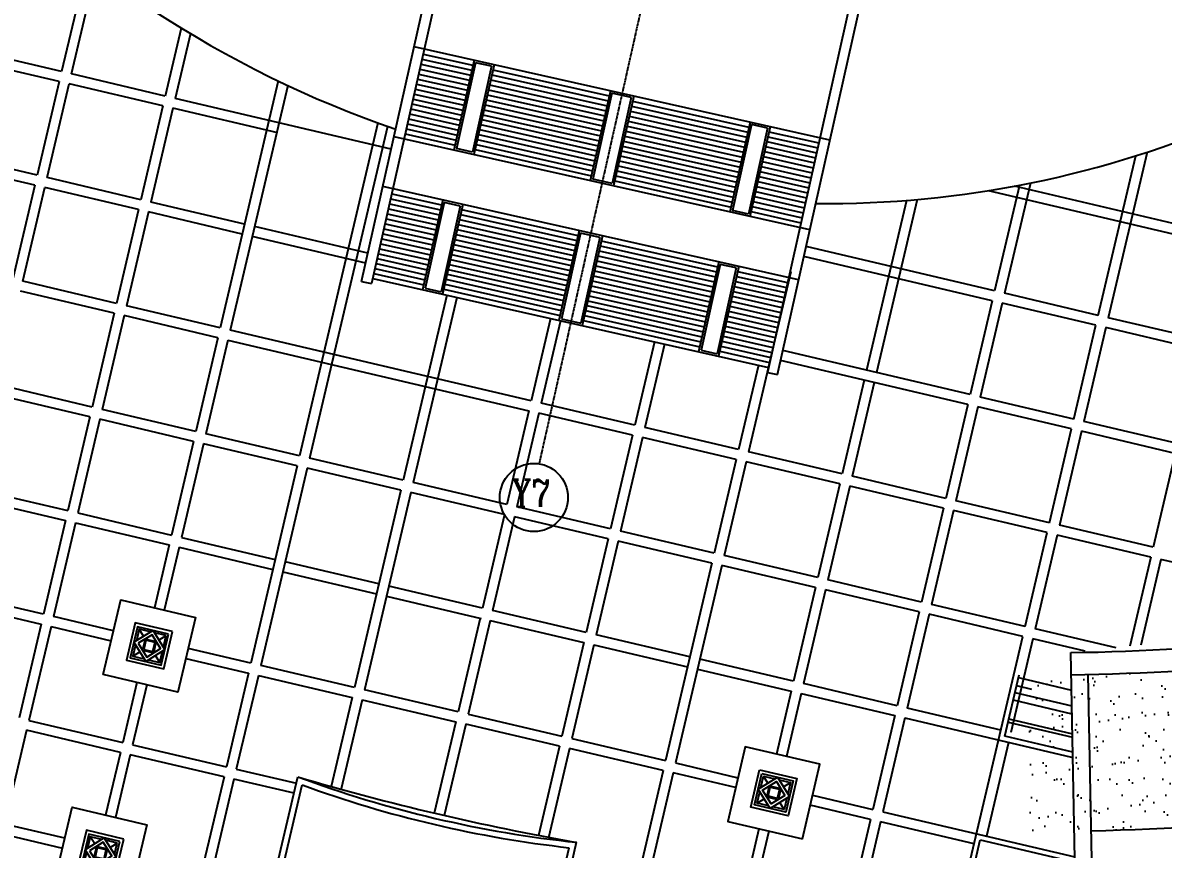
# Model space of a CAD drawing. Header units: millimetres. Extents: x 468001845 to 468595845, y 3387484553 to 3388325553.
# Drawn here: x 468235795 to 468302718, y 3387678996 to 3387727481 of the extents above; entities that cross this region are included whole.
import ezdxf

# ---------------------------------------------------------------- set-up
doc = ezdxf.new("R2010")
doc.units = ezdxf.units.MM
doc.linetypes.add('ACAD_ISO04W100', pattern=[30.5, 24, -3, 0.5, -3])
doc.linetypes.add('CENTER', pattern=[2, 1.25, -0.25, 0.25, -0.25])
for name, color, linetype in [('F-PLANT', 3, 'Continuous'), ('LT1', 151, 'Continuous'), ('PD', 8, 'Continuous'), ('PUB_DIM', 3, 'Continuous'), ('ROAD-XING', 1, 'CENTER'), ('道路', 31, 'Continuous'), ('铺地', 41, 'Continuous')]:
    doc.layers.add(name, color=color, linetype=linetype)
doc.styles.add('ROMANC', font='romanc.shx', dxfattribs={"width": 0.8, "bigfont": 'hztxt.shx'})

# ---------------------------------------------------------------- blocks, each defined once
blk = doc.blocks.new('pudi-2')
for p, q in [((-1806, 4306), (-1042, 3542)), ((1042, 3542), (1806, 4306)), ((-1806, 694), (-1042, 1458)), ((1042, 1458), (1806, 694))]:
    blk.add_line(p, q)
for points in [[(2500, 5000), (2500, 0), (-2500, 0), (-2500, 5000)], [(2083, 4583), (2083, 417), (-2083, 417), (-2083, 4583)], [(0, 417), (-2083, 2500), (0, 4583), (2083, 2500)], [(0, 1006), (-1494, 2500), (0, 3994), (1494, 2500)], [(-747, 1753), (-747, 3247), (747, 3247), (747, 1753)], [(-608, 1892), (-608, 3108), (608, 3108), (608, 1892)]]:
    blk.add_lwpolyline(points, close=True)
for points in [[(-1806, 2778), (-1806, 4306), (-278, 4306)], [(278, 4306), (1806, 4306)], [(1806, 4306), (1806, 2778)], [(-278, 694), (-1806, 694), (-1806, 2222)], [(1806, 2222), (1806, 694), (278, 694)]]:
    blk.add_lwpolyline(points)

msp = doc.modelspace()

# ---------------------------------------------------------------- hatches: boundary and pattern name
at = {"layer": 'F-PLANT'}
h = msp.add_hatch(dxfattribs=at)
h.set_pattern_fill('AR-SAND', color=256, scale=1000, style=0)
h.set_pattern_definition([(37.5, (467719588.9, 3384635274.8), (-62.99336, 1926.8238), [0, -1520, 0, -1700, 0, -1625]), (7.5, (467719589, 3384635274.8), (1769.7767, 2822.146), [0, -820, 0, -1370, 0, -525]), (327.5, (467718358.9, 3384635274.8), (3114.1419, 5.65905), [0, -500, 0, -1800, 0, -2350]), (317.5, (467718359, 3384635274.8), (3006.1266, 877.6756), [0, -250, 0, -1180, 0, -1350])])
h.paths.add_polyline_path([(468324097.2, 3387650922.5), (468323893.5, 3387652484.7), (468323674.5, 3387654049.9), (468323630.8, 3387654303.9, -0.015952), (468312304.1, 3387652857.1, -0.001297), (468312113.5, 3387652755.7), (468312759.7, 3387645868.9, 0.0162346), (468324738.6, 3387647392.2), (468324596, 3387647929.3), (468324319.9, 3387649393.9)])
h.paths.add_polyline_path([(468325521.6, 3387647519.4, 0.0064788), (468330267, 3387648364.2), (468328898.5, 3387655229.3, -0.0067524), (468324138.2, 3387654386), (468324191.6, 3387653755.6), (468324388.1, 3387651792.1), (468324673.7, 3387649968.4), (468325113.1, 3387648351.8)])
h.paths.add_polyline_path([(468310559.2, 3387673786.2, 0.0227636), (468324793.1, 3387675824.9), (468323424.6, 3387682690.1, -0.0233139), (468309489.8, 3387680715.8), (468310143.8, 3387673746.4, 0.0006603)])
h.paths.add_polyline_path([(468294788.7, 3387680048.2, 0.0218944), (468307995.8, 3387680582.2), (468307139, 3387689712.9, -0.0215946), (468294903.7, 3387689218.3)])

# ---------------------------------------------------------------- linework, layer by layer
for p, q in [((468298514.8, 3387630748.6), (468297290.3, 3387690532.4)), ((468299514.6, 3387630769.1), (468298316.8, 3387689249.9))]:
    msp.add_line(p, q, dxfattribs=at)
for centre, radius, start, end in [((468295297.8, 3387831047.4), 140529.1, 270.812383, 281.306382), ((468295297.8, 3387831047.4), 141829.6, 270.815692, 281.306372), ((468295297.8, 3387831047.4), 151000, 271.216859, 291.920056), ((468295332.2, 3387830996.6), 154000, 253.634052, 259.887599)]:
    msp.add_arc(centre, radius, start, end, dxfattribs=at)
at = {"layer": 'LT1'}
for p, q in [((468255680, 3387712310.8), (468260328, 3387733035.2)), ((468260922.7, 3387732945.1), (468256265.5, 3387712179.5)), ((468284434.1, 3387729021.8), (468279488.6, 3387706971.1)), ((468280074.1, 3387706839.8), (468285054, 3387729044.4)), ((468283159.7, 3387720598), (468258765.7, 3387726069)), ((468259154.2, 3387725059.5), (468262081.5, 3387724403)), ((468259219.8, 3387725352.2), (468262147.1, 3387724695.7)), ((468259285.5, 3387725645), (468262212.8, 3387724988.5)), ((468262278.4, 3387725281.2), (468261096.7, 3387720012.1)), ((468262369.3, 3387725137.8), (468261240, 3387720102.9)), ((468263306, 3387724927.7), (468262369.3, 3387725137.8)), ((468259022.9, 3387724474.1), (468261950.2, 3387723817.5)), ((468259088.5, 3387724766.8), (468262015.8, 3387724110.3)), ((468263306, 3387724927.7), (468262176.8, 3387719892.8)), ((468263449.3, 3387725018.6), (468262267.6, 3387719749.5)), ((468263318, 3387724433.1), (468270148.4, 3387722901.2)), ((468263383.7, 3387724725.8), (468270214, 3387723194)), ((468258891.6, 3387723888.6), (468261818.9, 3387723232.1)), ((468258957.2, 3387724181.3), (468261884.5, 3387723524.8)), ((468263186.7, 3387723847.7), (468270017.1, 3387722315.8)), ((468263252.4, 3387724140.4), (468270082.7, 3387722608.5)), ((468258760.3, 3387723303.1), (468261687.6, 3387722646.6)), ((468258825.9, 3387723595.9), (468261753.2, 3387722939.4)), ((468263055.4, 3387723262.2), (468269885.7, 3387721730.3)), ((468263121.1, 3387723554.9), (468269951.4, 3387722023.1)), ((468270279.7, 3387723486.7), (468269097.9, 3387718217.6)), ((468270370.5, 3387723343.3), (468269241.3, 3387718308.4)), ((468271502.4, 3387723089.5), (468270370.5, 3387723343.3)), ((468271502.4, 3387723089.5), (468270373.2, 3387718054.6)), ((468271645.7, 3387723180.3), (468270464, 3387717911.2)), ((468258563.3, 3387722425), (468261490.6, 3387721768.4)), ((468258629, 3387722717.7), (468261556.3, 3387722061.2)), ((468258694.6, 3387723010.4), (468261621.9, 3387722353.9)), ((468262858.5, 3387722384), (468269688.8, 3387720852.1)), ((468262924.1, 3387722676.7), (468269754.4, 3387721144.9)), ((468262989.8, 3387722969.5), (468269820.1, 3387721437.6)), ((468271514.4, 3387722594.9), (468278344.7, 3387721063)), ((468271580.1, 3387722887.6), (468278410.4, 3387721355.7)), ((468258432, 3387721839.5), (468261359.3, 3387721183)), ((468258497.7, 3387722132.2), (468261424.9, 3387721475.7)), ((468262727.2, 3387721798.6), (468269557.5, 3387720266.7)), ((468262792.8, 3387722091.3), (468269623.1, 3387720559.4)), ((468271317.5, 3387721716.7), (468278147.8, 3387720184.8)), ((468271383.1, 3387722009.4), (468278213.4, 3387720477.5)), ((468271448.8, 3387722302.1), (468278279.1, 3387720770.3)), ((468258300.7, 3387721254), (468261228, 3387720597.5)), ((468258366.4, 3387721546.8), (468261293.6, 3387720890.3)), ((468262595.9, 3387721213.1), (468269426.2, 3387719681.2)), ((468262661.5, 3387721505.8), (468269491.8, 3387719974)), ((468271186.2, 3387721131.2), (468278016.5, 3387719599.3)), ((468271251.8, 3387721423.9), (468278082.1, 3387719892.1)), ((468278476.1, 3387721648.4), (468277294.3, 3387716379.3)), ((468278566.9, 3387721505.1), (468277437.7, 3387716470.2)), ((468279503.6, 3387721295), (468278374.4, 3387716260.1)), ((468279647, 3387721385.8), (468278465.2, 3387716116.7)), ((468279503.6, 3387721295), (468278566.9, 3387721505.1)), ((468279581.3, 3387721093.1), (468282508.6, 3387720436.6)), ((468281978, 3387715328.9), (468257583.9, 3387720799.9)), ((468258235.1, 3387720961.3), (468261162.3, 3387720304.8)), ((468262464.6, 3387720627.6), (468269294.9, 3387719095.8)), ((468262530.2, 3387720920.4), (468269360.5, 3387719388.5)), ((468271054.9, 3387720545.8), (468277885.2, 3387719013.9)), ((468271120.5, 3387720838.5), (468277950.8, 3387719306.6)), ((468279450, 3387720507.6), (468282377.3, 3387719851.1)), ((468279515.7, 3387720800.4), (468282442.9, 3387720143.9)), ((468262176.8, 3387719892.8), (468261240, 3387720102.9)), ((468262333.3, 3387720042.2), (468269163.6, 3387718510.3)), ((468262398.9, 3387720334.9), (468269229.2, 3387718803)), ((468270923.6, 3387719960.3), (468277753.9, 3387718428.4)), ((468270989.2, 3387720253), (468277819.5, 3387718721.2)), ((468279318.7, 3387719922.2), (468282246, 3387719265.7)), ((468279384.4, 3387720214.9), (468282311.6, 3387719558.4)), ((468270726.6, 3387719082.1), (468277556.9, 3387717550.2)), ((468270792.3, 3387719374.9), (468277622.6, 3387717843)), ((468270857.9, 3387719667.6), (468277688.2, 3387718135.7)), ((468279121.7, 3387719044), (468282049, 3387718387.5)), ((468279187.4, 3387719336.7), (468282114.7, 3387718680.2)), ((468279253.1, 3387719629.5), (468282180.3, 3387718972.9)), ((468270595.3, 3387718496.7), (468277425.6, 3387716964.8)), ((468270660.9, 3387718789.4), (468277491.3, 3387717257.5)), ((468278990.4, 3387718458.5), (468281917.7, 3387717802)), ((468279056.1, 3387718751.3), (468281983.4, 3387718094.8)), ((468281321.4, 3387712401.6), (468256927.4, 3387717872.6)), ((468270373.2, 3387718054.6), (468269241.3, 3387718308.4)), ((468270529.6, 3387718203.9), (468277360, 3387716672.1)), ((468278859.1, 3387717873.1), (468281786.4, 3387717216.6)), ((468278924.8, 3387718165.8), (468281852.1, 3387717509.3)), ((468257381.6, 3387717155.9), (468260308.9, 3387716499.3)), ((468257447.2, 3387717448.6), (468260374.5, 3387716792.1)), ((468260440.2, 3387717084.8), (468259258.4, 3387711815.7)), ((468278727.8, 3387717287.6), (468281655.1, 3387716631.1)), ((468278793.5, 3387717580.4), (468281720.8, 3387716923.8)), ((468257250.3, 3387716570.4), (468260177.6, 3387715913.9)), ((468257315.9, 3387716863.1), (468260243.2, 3387716206.6)), ((468260531, 3387716941.4), (468259401.8, 3387711906.5)), ((468261467.7, 3387716731.4), (468260338.5, 3387711696.4)), ((468261611.1, 3387716822.2), (468260429.3, 3387711553.1)), ((468261467.7, 3387716731.4), (468260531, 3387716941.4)), ((468261545.4, 3387716529.5), (468268375.8, 3387714997.6)), ((468278374.4, 3387716260.1), (468277437.7, 3387716470.2)), ((468278530.9, 3387716409.5), (468281458.2, 3387715752.9)), ((468278596.5, 3387716702.2), (468281523.8, 3387716045.7)), ((468278662.2, 3387716994.9), (468281589.5, 3387716338.4)), ((468257053.3, 3387715692.2), (468259980.6, 3387715035.7)), ((468257119, 3387715984.9), (468260046.3, 3387715328.4)), ((468257184.6, 3387716277.7), (468260111.9, 3387715621.1)), ((468261414.1, 3387715944), (468268244.5, 3387714412.1)), ((468261479.8, 3387716236.7), (468268310.1, 3387714704.8)), ((468256922, 3387715106.8), (468259849.3, 3387714450.2)), ((468256987.7, 3387715399.5), (468259915, 3387714743)), ((468261217.2, 3387715065.8), (468268047.5, 3387713533.9)), ((468261282.8, 3387715358.5), (468268113.1, 3387713826.7)), ((468261348.5, 3387715651.3), (468268178.8, 3387714119.4)), ((468268441.4, 3387715290.3), (468267259.7, 3387710021.2)), ((468268532.2, 3387715147), (468267403, 3387710112)), ((468269664.1, 3387714893.1), (468268532.2, 3387715147)), ((468256790.7, 3387714521.3), (468259718, 3387713864.8)), ((468256856.4, 3387714814), (468259783.6, 3387714157.5)), ((468261085.9, 3387714480.4), (468267916.2, 3387712948.5)), ((468261151.5, 3387714773.1), (468267981.8, 3387713241.2)), ((468269664.1, 3387714893.1), (468268534.9, 3387709858.2)), ((468269807.5, 3387714983.9), (468268625.7, 3387709714.8)), ((468269676.2, 3387714398.5), (468276506.5, 3387712866.6)), ((468269741.8, 3387714691.2), (468276572.1, 3387713159.3)), ((468256659.4, 3387713935.8), (468259586.7, 3387713279.3)), ((468256725.1, 3387714228.6), (468259652.3, 3387713572)), ((468260954.6, 3387713894.9), (468267784.9, 3387712363)), ((468261020.2, 3387714187.6), (468267850.5, 3387712655.7)), ((468269544.9, 3387713813), (468276375.2, 3387712281.1)), ((468269610.5, 3387714105.7), (468276440.8, 3387712573.9)), ((468256462.5, 3387713057.7), (468259389.7, 3387712401.1)), ((468256528.1, 3387713350.4), (468259455.4, 3387712693.9)), ((468256593.8, 3387713643.1), (468259521, 3387712986.6)), ((468260757.6, 3387713016.7), (468267587.9, 3387711484.8)), ((468260823.3, 3387713309.4), (468267653.6, 3387711777.6)), ((468260888.9, 3387713602.2), (468267719.2, 3387712070.3)), ((468269413.6, 3387713227.6), (468276243.9, 3387711695.7)), ((468269479.2, 3387713520.3), (468276309.5, 3387711988.4)), ((468276637.8, 3387713452), (468275456.1, 3387708182.9)), ((468276728.6, 3387713308.7), (468275599.4, 3387708273.8)), ((468277665.4, 3387713098.6), (468276536.1, 3387708063.7)), ((468277808.7, 3387713189.4), (468276627, 3387707920.3)), ((468277665.4, 3387713098.6), (468276728.6, 3387713308.7)), ((468256331.2, 3387712472.2), (468279554.3, 3387707263.8)), ((468256396.8, 3387712764.9), (468259324.1, 3387712108.4)), ((468260626.3, 3387712431.3), (468267456.6, 3387710899.4)), ((468260692, 3387712724), (468267522.3, 3387711192.1)), ((468269216.6, 3387712349.4), (468276046.9, 3387710817.5)), ((468269282.3, 3387712642.1), (468276112.6, 3387711110.2)), ((468269347.9, 3387712934.8), (468276178.2, 3387711403)), ((468277677.4, 3387712604), (468280604.7, 3387711947.5)), ((468277743.1, 3387712896.7), (468280670.3, 3387712240.2)), ((468255680, 3387712310.8), (468256265.5, 3387712179.5)), ((468259401.8, 3387711906.5), (468260338.5, 3387711696.4)), ((468260495, 3387711845.8), (468267325.3, 3387710313.9)), ((468260560.6, 3387712138.5), (468267391, 3387710606.7)), ((468269085.3, 3387711763.9), (468275915.6, 3387710232)), ((468269151, 3387712056.6), (468275981.3, 3387710524.8)), ((468277480.5, 3387711725.8), (468280407.7, 3387711069.3)), ((468277546.1, 3387712018.5), (468280473.4, 3387711362)), ((468277611.8, 3387712311.3), (468280539, 3387711654.7)), ((468268954, 3387711178.5), (468275784.3, 3387709646.6)), ((468269019.6, 3387711471.2), (468275850, 3387709939.3)), ((468277349.1, 3387711140.3), (468280276.4, 3387710483.8)), ((468277414.8, 3387711433.1), (468280342.1, 3387710776.6)), ((468268822.7, 3387710593), (468275653, 3387709061.1)), ((468268888.3, 3387710885.7), (468275718.7, 3387709353.9)), ((468277217.8, 3387710554.9), (468280145.1, 3387709898.4)), ((468277283.5, 3387710847.6), (468280210.8, 3387710191.1)), ((468267403, 3387710112), (468268534.9, 3387709858.2)), ((468268691.4, 3387710007.5), (468275521.7, 3387708475.7)), ((468268757, 3387710300.3), (468275587.4, 3387708768.4)), ((468277020.9, 3387709676.7), (468279948.2, 3387709020.2)), ((468277086.5, 3387709969.4), (468280013.8, 3387709312.9)), ((468277152.2, 3387710262.2), (468280079.5, 3387709605.6)), ((468276889.6, 3387709091.2), (468279816.9, 3387708434.7)), ((468276955.2, 3387709384), (468279882.5, 3387708727.5)), ((468276758.3, 3387708505.8), (468279685.6, 3387707849.3)), ((468276823.9, 3387708798.5), (468279751.2, 3387708142)), ((468275599.4, 3387708273.8), (468276536.1, 3387708063.7)), ((468276692.6, 3387708213.1), (468279619.9, 3387707556.5)), ((468279488.6, 3387706971.1), (468280074.1, 3387706839.8))]:
    msp.add_line(p, q, dxfattribs=at)
at = {"layer": 'PD'}
for p, q in [((468239570.8, 3387730973.4), (468238074.9, 3387724615.6)), ((468238659, 3387724478.3), (468240093.6, 3387730575.7)), ((468245096.8, 3387727170.9), (468244159.1, 3387723185.5)), ((468245636.2, 3387726843.9), (468244743.2, 3387723048.3)), ((468238074.9, 3387724615.6), (468232574.8, 3387725908.3)), ((468237937.5, 3387724031.5), (468232437.4, 3387725324.2)), ((468244159.1, 3387723185.5), (468238659, 3387724478.3)), ((468237937.5, 3387724031.5), (468236643.8, 3387718533)), ((468237227.9, 3387718395.7), (468238521.6, 3387723894.2)), ((468244021.7, 3387722601.5), (468238521.6, 3387723894.2)), ((468250787.5, 3387724068.6), (468247381.1, 3387709590.4)), ((468251342, 3387723805.3), (468247965.2, 3387709453.1)), ((468257420, 3387720068.7), (468244743.2, 3387723048.3)), ((468244021.7, 3387722601.5), (468242728, 3387717103)), ((468244605.8, 3387722464.2), (468243312.1, 3387716965.7)), ((468250763.2, 3387721017), (468244605.8, 3387722464.2)), ((468256629.6, 3387721609.5), (468252034.2, 3387702077.8)), ((468257198.1, 3387721405.9), (468252618.3, 3387701940.5)), ((468236643.8, 3387718533), (468231143.7, 3387719825.7)), ((468301777.4, 3387719888.3), (468299495.4, 3387710179.4)), ((468236506.4, 3387717948.9), (468231006.3, 3387719241.7)), ((468298911.3, 3387710316.7), (468301110.5, 3387719673.4)), ((468242728, 3387717103), (468237227.9, 3387718395.7)), ((468236506.4, 3387717948.9), (468235212.7, 3387712450.4)), ((468235796.8, 3387712313.2), (468237090.5, 3387717811.7)), ((468242590.6, 3387716518.9), (468237090.5, 3387717811.7)), ((468294285, 3387717949.2), (468292827.1, 3387711746.7)), ((468294931.2, 3387718076.4), (468293411.2, 3387711609.4)), ((468312509.5, 3387713539.5), (468293986.9, 3387717893)), ((468287655.9, 3387717061), (468285313.2, 3387707093.8)), ((468288284.5, 3387717113.2), (468285897.3, 3387706956.5)), ((468312372.2, 3387712955.4), (468292475.4, 3387717631.9)), ((468242590.6, 3387716518.9), (468241296.9, 3387711020.4)), ((468243174.7, 3387716381.6), (468241881, 3387710883.1)), ((468248674.8, 3387715088.9), (468243174.7, 3387716381.6)), ((468248812.2, 3387715673), (468243312.1, 3387716965.7)), ((468256052.4, 3387713971.2), (468249396.3, 3387715535.7)), ((468255921.1, 3387713385.7), (468249258.9, 3387714951.6)), ((468292827.1, 3387711746.7), (468281758.1, 3387714348.3)), ((468292689.8, 3387711162.6), (468281626.7, 3387713762.9)), ((468280866.3, 3387712867.4), (468278383.4, 3387702303.7)), ((468241159.5, 3387710436.4), (468235659.4, 3387711729.1)), ((468241296.9, 3387711020.4), (468235796.8, 3387712313.2)), ((468260671.4, 3387711498.8), (468258118.4, 3387700647.8)), ((468261256.9, 3387711367.5), (468258702.5, 3387700510.5)), ((468292689.8, 3387711162.6), (468291397.4, 3387705663.8)), ((468293273.9, 3387711025.3), (468291981.5, 3387705526.5)), ((468298774.1, 3387709732.6), (468293273.9, 3387711025.3)), ((468298911.3, 3387710316.7), (468293411.2, 3387711609.4)), ((468241159.5, 3387710436.4), (468239865.8, 3387704937.9)), ((468247381.1, 3387709590.4), (468241881, 3387710883.1)), ((468241743.6, 3387710299.1), (468240449.9, 3387704800.6)), ((468247243.7, 3387709006.3), (468241743.6, 3387710299.1)), ((468266770.3, 3387710131), (468265633.7, 3387705300.3)), ((468267351.8, 3387710000.5), (468266215, 3387705163.7)), ((468297481.6, 3387704233.8), (468298774.1, 3387709732.6)), ((468304995.5, 3387708886.7), (468299495.4, 3387710179.4)), ((468247243.7, 3387709006.3), (468245950, 3387703507.8)), ((468265633.7, 3387705300.3), (468247965.2, 3387709453.1)), ((468299358.1, 3387709595.3), (468298065.7, 3387704096.5)), ((468304858.3, 3387708302.6), (468299358.1, 3387709595.3)), ((468247827.8, 3387708869.1), (468246534.1, 3387703370.6)), ((468247827.8, 3387708869.1), (468265496.3, 3387704716.3)), ((468272865.1, 3387708764), (468271715.1, 3387703871)), ((468273450.6, 3387708632.7), (468272299.2, 3387703733.7)), ((468291260.1, 3387705079.7), (468280259.2, 3387707665.4)), ((468291397.4, 3387705663.8), (468280390.5, 3387708250.8)), ((468278964, 3387707396.2), (468277799.3, 3387702441)), ((468285175.9, 3387706509.7), (468283883.5, 3387701010.9)), ((468285760, 3387706372.5), (468284467.6, 3387700873.7)), ((468239728.4, 3387704353.8), (468234228.3, 3387705646.5)), ((468239865.8, 3387704937.9), (468234365.7, 3387706230.6)), ((468271715.1, 3387703871), (468266215, 3387705163.7)), ((468291260.1, 3387705079.7), (468289967.7, 3387699580.9)), ((468297481.6, 3387704233.8), (468291981.5, 3387705526.5)), ((468239728.4, 3387704353.8), (468238436, 3387698860.9)), ((468245950, 3387703507.8), (468240449.9, 3387704800.6)), ((468265496.3, 3387704716.3), (468264202.6, 3387699217.8)), ((468266077.7, 3387704579.6), (468264785.3, 3387699080.8)), ((468271577.8, 3387703286.9), (468266077.7, 3387704579.6)), ((468291844.2, 3387704942.4), (468290551.8, 3387699443.6)), ((468297344.3, 3387703649.7), (468291844.2, 3387704942.4)), ((468240312.5, 3387704216.5), (468239020.1, 3387698723.5)), ((468245812.6, 3387702923.8), (468240312.5, 3387704216.5)), ((468277799.3, 3387702441), (468272299.2, 3387703733.7)), ((468296051.9, 3387698150.9), (468297344.3, 3387703649.7)), ((468303565.8, 3387702803.8), (468298065.7, 3387704096.5)), ((468252034.2, 3387702077.8), (468246534.1, 3387703370.6)), ((468271577.8, 3387703286.9), (468270285.4, 3387697788.1)), ((468272161.9, 3387703149.6), (468270869.5, 3387697650.8)), ((468277662, 3387701856.9), (468272161.9, 3387703149.6)), ((468297928.4, 3387703512.4), (468296636, 3387698013.6)), ((468303428.5, 3387702219.7), (468297928.4, 3387703512.4)), ((468245812.6, 3387702923.8), (468244519.9, 3387697429.5)), ((468246396.7, 3387702786.5), (468245104, 3387697292.1)), ((468251896.8, 3387701493.8), (468246396.7, 3387702786.5)), ((468283883.5, 3387701010.9), (468278383.4, 3387702303.7)), ((468258118.4, 3387700647.8), (468252618.3, 3387701940.5)), ((468277662, 3387701856.9), (468276369.6, 3387696358.1)), ((468278246.1, 3387701719.6), (468276953.7, 3387696220.8)), ((468283746.2, 3387700426.9), (468278246.1, 3387701719.6)), ((468303428.5, 3387702219.7), (468302136.1, 3387696720.9)), ((468251896.8, 3387701493.8), (468249172.4, 3387689914.2)), ((468252480.9, 3387701356.5), (468249756.4, 3387689776.8)), ((468257981, 3387700063.7), (468252480.9, 3387701356.5)), ((468264202.6, 3387699217.8), (468258702.5, 3387700510.5)), ((468283746.2, 3387700426.9), (468282453.8, 3387694928.1)), ((468284330.3, 3387700289.6), (468283037.9, 3387694790.8)), ((468289830.4, 3387698996.8), (468284330.3, 3387700289.6)), ((468289967.7, 3387699580.9), (468284467.6, 3387700873.7)), ((468232936.2, 3387700154.9), (468238436, 3387698860.9)), ((468257981, 3387700063.7), (468255256.3, 3387688482.8)), ((468258565.1, 3387699926.5), (468255840.3, 3387688345.4)), ((468264065.2, 3387698633.7), (468258565.1, 3387699926.5)), ((468232798.8, 3387699570.9), (468238298.6, 3387698276.9)), ((468270285.4, 3387697788.1), (468264785.3, 3387699080.8)), ((468289830.4, 3387698996.8), (468288538, 3387693498)), ((468296051.9, 3387698150.9), (468290551.8, 3387699443.6)), ((468238298.6, 3387698276.9), (468237004.6, 3387692777)), ((468239020.1, 3387698723.5), (468244519.9, 3387697429.5)), ((468264065.2, 3387698633.7), (468262771.5, 3387693135.2)), ((468264648, 3387698496.8), (468263355.6, 3387692998)), ((468270148.1, 3387697204), (468264648, 3387698496.8)), ((468290414.5, 3387698859.6), (468289122.1, 3387693360.8)), ((468295914.6, 3387697566.8), (468290414.5, 3387698859.6)), ((468238882.7, 3387698139.5), (468237588.7, 3387692639.6)), ((468238882.7, 3387698139.5), (468244382.5, 3387696845.5)), ((468276369.6, 3387696358.1), (468270869.5, 3387697650.8)), ((468302136.1, 3387696720.9), (468296636, 3387698013.6)), ((468245104, 3387697292.1), (468250603.8, 3387695998.1)), ((468270148.1, 3387697204), (468268855.7, 3387691705.2)), ((468270732.2, 3387697066.7), (468269439.8, 3387691567.9)), ((468276232.3, 3387695774), (468270732.2, 3387697066.7)), ((468294622.2, 3387692068), (468295914.6, 3387697566.8)), ((468296498.7, 3387697429.5), (468295206.3, 3387691930.7)), ((468301998.8, 3387696136.8), (468296498.7, 3387697429.5)), ((468244382.5, 3387696845.5), (468243516.3, 3387693164)), ((468244966.6, 3387696708), (468244100.4, 3387693026.6)), ((468244966.6, 3387696708), (468250466.4, 3387695414.1)), ((468256687.3, 3387694565.2), (468251187.2, 3387695858)), ((468276232.3, 3387695774), (468273509.9, 3387684191)), ((468276816.4, 3387695636.7), (468274093.9, 3387684053.7)), ((468282316.5, 3387694344), (468276816.4, 3387695636.7)), ((468282453.8, 3387694928.1), (468276953.7, 3387696220.8)), ((468301998.8, 3387696136.8), (468300768.4, 3387690901.6)), ((468302582.9, 3387695999.5), (468301400.5, 3387690968.7)), ((468308083, 3387694706.8), (468302582.9, 3387695999.5)), ((468237004.6, 3387692777), (468225731.8, 3387695429.3)), ((468251049.8, 3387695273.9), (468256549.9, 3387693981.2)), ((468262771.5, 3387693135.2), (468257271.4, 3387694428)), ((468282316.5, 3387694344), (468281024.1, 3387688845.2)), ((468288538, 3387693498), (468283037.9, 3387694790.8)), ((468257134, 3387693843.9), (468262693.2, 3387692537.3)), ((468282900.6, 3387694206.7), (468281608.2, 3387688707.9)), ((468288400.7, 3387692914), (468282900.6, 3387694206.7)), ((468231367.4, 3387693487), (468236867.2, 3387692193)), ((468268855.7, 3387691705.2), (468263355.6, 3387692998)), ((468288400.7, 3387692914), (468287108.3, 3387687415.2)), ((468294622.2, 3387692068), (468289122.1, 3387693360.8)), ((468241122.5, 3387691808.2), (468237588.7, 3387692639.6)), ((468262634.1, 3387692551.2), (468261340.1, 3387687051.4)), ((468263218.3, 3387692413.9), (468261925.5, 3387686913.8)), ((468263218.3, 3387692413.9), (468268718.4, 3387691121.1)), ((468288984.8, 3387692776.7), (468287692.4, 3387687277.9)), ((468294484.9, 3387691483.9), (468288984.8, 3387692776.7)), ((468236867.2, 3387692193), (468235573.2, 3387686693.2)), ((468237451.3, 3387692055.6), (468236157.3, 3387686555.7)), ((468237451.3, 3387692055.6), (468240985.1, 3387691224.1)), ((468299953, 3387690815.1), (468295206.3, 3387691930.7)), ((468268718.4, 3387691121.1), (468267425.7, 3387685621)), ((468269302.5, 3387690983.9), (468268009.7, 3387685483.7)), ((468269302.5, 3387690983.9), (468274802.6, 3387689691.1)), ((468274939.9, 3387690275.2), (468269439.8, 3387691567.9)), ((468293055.2, 3387685401.1), (468294484.9, 3387691483.9)), ((468295069, 3387691346.7), (468293776.6, 3387685847.9)), ((468298146.5, 3387690623.3), (468295069, 3387691346.7)), ((468249172.4, 3387689914.2), (468245502.9, 3387690777.6)), ((468245365.5, 3387690193.5), (468249035, 3387689330.2)), ((468255256.3, 3387688482.8), (468249756.4, 3387689776.8)), ((468281024.1, 3387688845.2), (468275524, 3387690137.9)), ((468249035, 3387689330.2), (468247741, 3387683830.3)), ((468249619, 3387689192.8), (468248325, 3387683692.9)), ((468249619, 3387689192.8), (468255118.9, 3387687898.8)), ((468275386.7, 3387689553.8), (468280886.8, 3387688261.1)), ((468293415.9, 3387685624.5), (468294261.4, 3387689221.6)), ((468242485.7, 3387688783.6), (468241657.1, 3387685261.8)), ((468243069.8, 3387688646.2), (468242241.2, 3387685124.3)), ((468261340.1, 3387687051.4), (468255840.3, 3387688345.4)), ((468280886.8, 3387688261.1), (468280021.5, 3387684579.4)), ((468287108.3, 3387687415.2), (468281608.2, 3387688707.9)), ((468255118.9, 3387687898.8), (468253887.6, 3387682665.6)), ((468255702.9, 3387687761.4), (468254471.7, 3387682528.2)), ((468255702.9, 3387687761.4), (468261202.7, 3387686467.4)), ((468281470.9, 3387688123.8), (468280605.6, 3387684442.1)), ((468281470.9, 3387688123.8), (468286971, 3387686831.1)), ((468261925.5, 3387686913.8), (468267425.7, 3387685621)), ((468293192.5, 3387685985.1), (468287692.4, 3387687277.9)), ((468236157.3, 3387686555.7), (468241657.1, 3387685261.8)), ((468261202.7, 3387686467.4), (468259944.1, 3387681117.7)), ((468261788.3, 3387686329.7), (468260530.8, 3387680979.7)), ((468267288.4, 3387685036.9), (468261788.3, 3387686329.7)), ((468286971, 3387686831.1), (468285678.3, 3387681331)), ((468287555.1, 3387686693.8), (468286262.4, 3387681193.7)), ((468287555.1, 3387686693.8), (468297341.4, 3387684393.6)), ((468236019.9, 3387685971.7), (468234725.9, 3387680471.9)), ((468241519.7, 3387684677.7), (468236019.9, 3387685971.7)), ((468297410, 3387684685.7), (468293415.9, 3387685624.5)), ((468242241.2, 3387685124.3), (468247741, 3387683830.3)), ((468267288.4, 3387685036.9), (468266058.3, 3387679803.5)), ((468267872.5, 3387684899.6), (468266642.4, 3387679666.2)), ((468273372.6, 3387683606.9), (468267872.5, 3387684899.6)), ((468268009.7, 3387685483.7), (468273509.9, 3387684191)), ((468288902.4, 3387667732.5), (468293055.2, 3387685401.1)), ((468293639.3, 3387685263.8), (468292346.6, 3387679763.7)), ((468241519.7, 3387684677.7), (468240653.5, 3387680996.2)), ((468242103.7, 3387684540.3), (468241237.6, 3387680858.8)), ((468247603.6, 3387683246.3), (468242103.7, 3387684540.3)), ((468248325, 3387683692.9), (468251851.7, 3387682863.2)), ((468273372.6, 3387683606.9), (468272079.8, 3387678106.8)), ((468274093.9, 3387684053.7), (468277763.7, 3387683191.2)), ((468247603.6, 3387683246.3), (468246309.6, 3387677746.5)), ((468248187.6, 3387683108.9), (468246893.6, 3387677609.1)), ((468251714.3, 3387682279.1), (468248187.6, 3387683108.9)), ((468248296.7, 3387667746), (468251941.2, 3387683244.1)), ((468273956.7, 3387683469.6), (468272663.9, 3387677969.5)), ((468277626.4, 3387682607.1), (468273956.7, 3387683469.6)), ((468248729.6, 3387668014), (468252198.4, 3387682765.3)), ((468285541, 3387680746.9), (468282007, 3387681577.5)), ((468282144.3, 3387682161.6), (468285678.3, 3387681331)), ((468286262.4, 3387681193.7), (468297535.8, 3387678544)), ((468238259.7, 3387679640.4), (468234725.9, 3387680471.9)), ((468278991.9, 3387680198.8), (468278164, 3387676676.8)), ((468285541, 3387680746.9), (468284248.2, 3387675246.7)), ((468286125.1, 3387680609.6), (468284832.3, 3387675109.5)), ((468291625.2, 3387679316.8), (468286125.1, 3387680609.6)), ((468234588.5, 3387679887.8), (468238122.2, 3387679056.4)), ((468279575.9, 3387680061.5), (468278748.1, 3387676539.5)), ((468290555.9, 3387673456), (468291985.9, 3387679540.2)), ((468291985.9, 3387679540.2), (468297542.2, 3387678234.3)), ((468264382.6, 3387664333.1), (468267851.6, 3387679084.9)), ((468264650.6, 3387663900.2), (468268295.3, 3387679398.9))]:
    msp.add_line(p, q, dxfattribs=at)
for points in [[(468240519.7, 3387689246.1), (468241550.3, 3387693626.5), (468245930.7, 3387692595.9), (468244900.1, 3387688215.5)], [(468281542.1, 3387679599.4), (468282571.7, 3387683980), (468278191.1, 3387685009.6), (468277161.5, 3387680629)], [(468237656.9, 3387677078.4), (468238687.5, 3387681458.8), (468243067.9, 3387680428.2), (468242037.3, 3387676047.8)]]:
    msp.add_lwpolyline(points, close=True, dxfattribs=at)
for radius, start, end in [(66828.8, 249.548019, 256.76882), (67188.8, 249.896219, 256.76882), (67188.8, 256.76882, 263.641505), (66828.8, 256.76882, 263.989727)]:
    msp.add_arc((468275292.7, 3387745860.3), radius, start, end, dxfattribs=at)
at = {"layer": 'PUB_DIM', "color": 7}
msp.add_circle((468265787.7, 3387699629.2), 2000, dxfattribs=at)
at = {"layer": 'ROAD-XING', "linetype": 'ACAD_ISO04W100', "ltscale": 0.01}
msp.add_line((468300193.9, 3387853665.2), (468266090.7, 3387701606.1), dxfattribs=at)
at = {"layer": 'ROAD-XING', "linetype": 'ACAD_ISO04W100', "ltscale": 0.1}
msp.add_arc((468293354.8, 3387823250.9), 220835.3, 183.694605, 309.517902, dxfattribs=at)
at = {"layer": '道路'}
for centre, radius, start, end in [((468278388.6, 3387781469.8), 63692.3, 194.288033, 251.028216), ((468282998.9, 3387777000.4), 60120, 269.359445, 293.659555)]:
    msp.add_arc(centre, radius, start, end, dxfattribs=at)
at = {"layer": '铺地'}
for p, q in [((468294223.6, 3387689060.8), (468297335.4, 3387688329.4)), ((468294113.7, 3387688593.5), (468294989.9, 3387688387.6)), ((468293917, 3387687756.4), (468297363.7, 3387686946.2)), ((468294017.6, 3387688184.7), (468297354.4, 3387687400.4)), ((468293610.4, 3387686451.9), (468297392.1, 3387685563.1)), ((468293656.1, 3387686646.6), (468297387.8, 3387685769.5))]:
    msp.add_line(p, q, dxfattribs=at)

# ---------------------------------------------------------------- block references
at = {"layer": '铺地', "color": 7, "extrusion": (0, 0, -1), "xscale": 0.45, "yscale": 0.45, "zscale": -0.45, "rotation": 103.2396881585898}
for p in [(-468242130.1, 3387691178.7), (-468239267.3, 3387679010.9)]:
    msp.add_blockref('pudi-2', p, dxfattribs=at)
at = {"layer": '铺地', "extrusion": (0, 0, -1), "xscale": -0.4500000000000001, "yscale": 0.45, "zscale": -0.4500000000000001, "rotation": 283.2266253235214}
msp.add_blockref('pudi-2', (-468280961.7, 3387682047.1), dxfattribs=at)

# ---------------------------------------------------------------- texts
at = {"layer": 'PUB_DIM', "color": 7, "style": 'ROMANC', "width": 0.8}
msp.add_text('Y7', height=1600, rotation=360, dxfattribs=at).set_placement((468264494.4, 3387699079.9))

doc.saveas('drawing.dxf')
